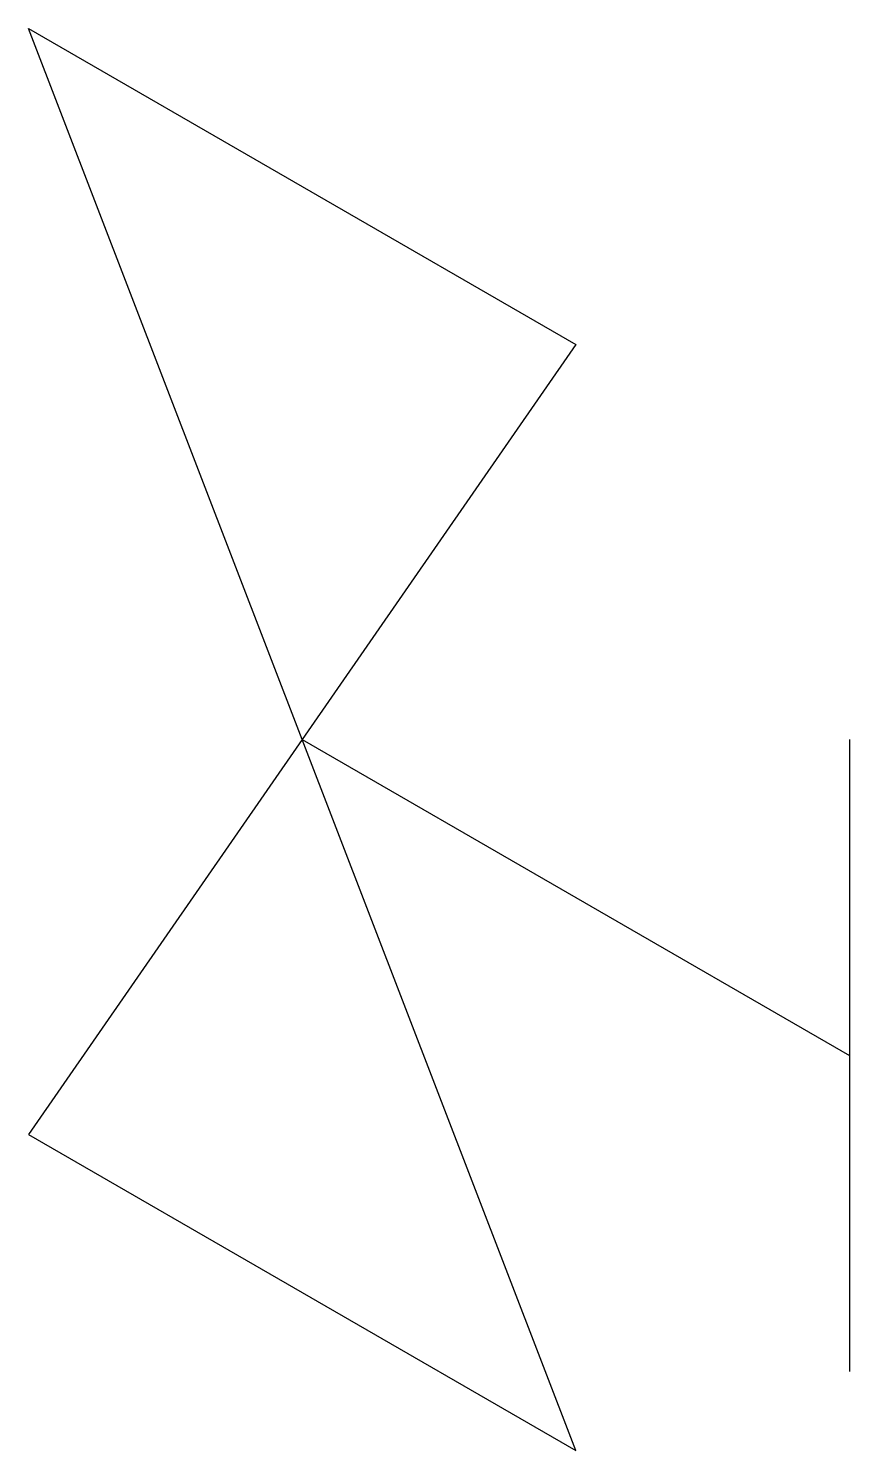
# Model space of a CAD drawing. Header units: millimetres. Extents: x -10043.117 to -10042.922, y -23.014 to -22.677.
import ezdxf

# ---------------------------------------------------------------- set-up
doc = ezdxf.new("R2010")
doc.units = ezdxf.units.MM
doc.layers.add('Tub_iso_bloqueios', color=2, linetype='Continuous')

msp = doc.modelspace()

# ---------------------------------------------------------------- linework, layer by layer
at = {"layer": 'Tub_iso_bloqueios', "color": 2}
for p, q in [((-10042.98697, -23.01412), (-10043.11688, -22.67662)), ((-10043.11688, -22.67662), (-10042.98697, -22.75162)), ((-10042.98697, -22.75162), (-10043.11688, -22.93912)), ((-10043.05193, -22.84537), (-10042.92202, -22.92037)), ((-10042.92202, -22.84537), (-10042.92202, -22.99537)), ((-10043.11688, -22.93912), (-10042.98697, -23.01412))]:
    msp.add_line(p, q, dxfattribs=at)

doc.saveas('drawing.dxf')
